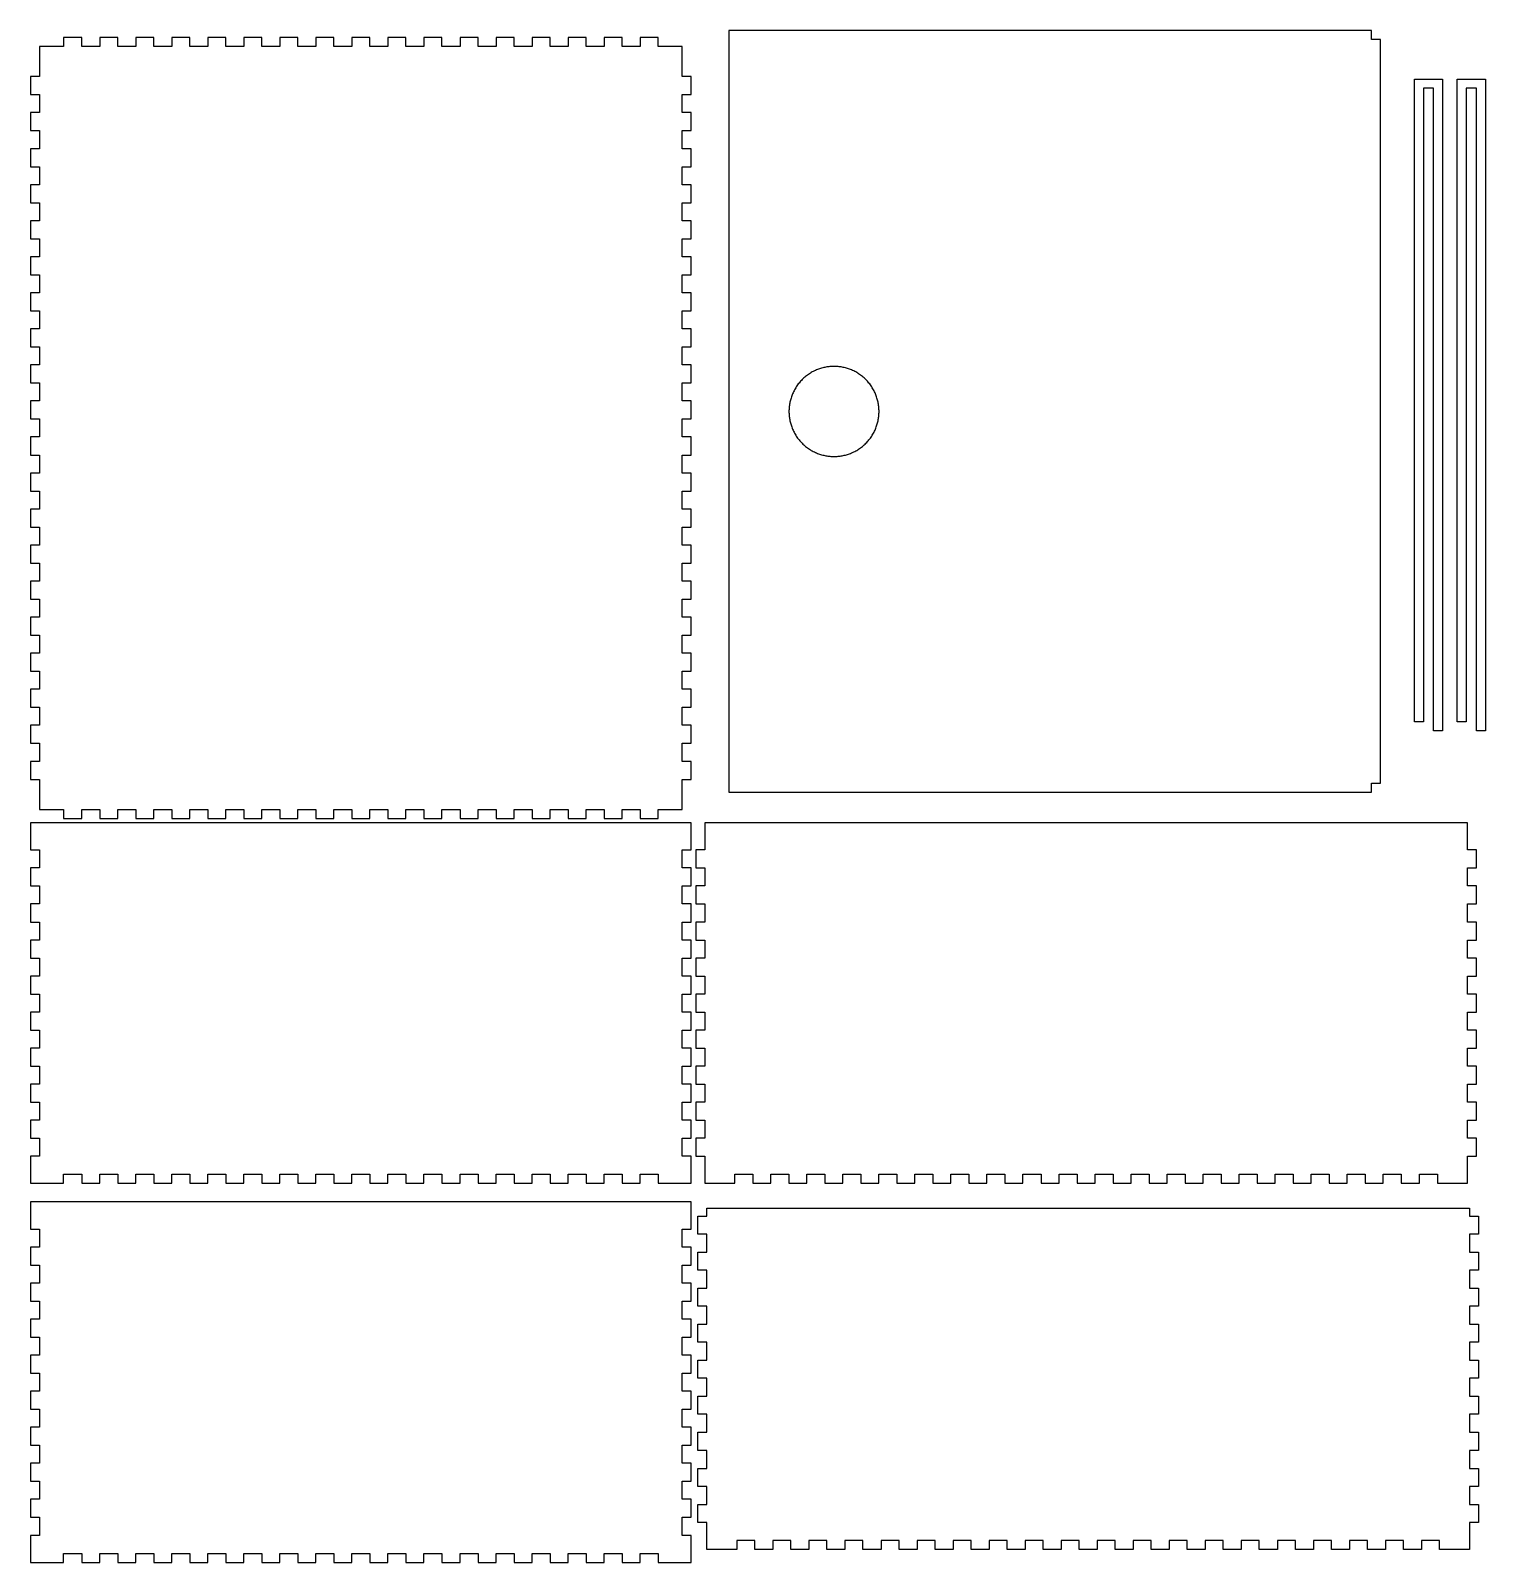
# Model space of a CAD drawing. Header units: millimetres. Extents: x 0 to 484, y 0 to 510.
import ezdxf

# ---------------------------------------------------------------- set-up
doc = ezdxf.new("R2010")
doc.units = ezdxf.units.MM
doc.layers.add('260 220 120', color=16, linetype='Continuous', true_color=0x7d0000)

msp = doc.modelspace()

# ---------------------------------------------------------------- linework, layer by layer
at = {"layer": '260 220 120'}
for points in [[(449.56, 259.42), (449.56, 507.03), (446.56, 507.03), (446.56, 510.02), (232.56, 510.02), (232.56, 256.43), (446.56, 256.43), (446.56, 259.42)], [(463.85, 490.87), (463.85, 279.87), (460.85, 279.87), (460.85, 493.87), (470.25, 493.87), (470.25, 276.87), (467.25, 276.87), (467.25, 490.87)], [(478.09, 490.87), (478.09, 279.87), (475.09, 279.87), (475.09, 493.87), (484.49, 493.87), (484.49, 276.87), (481.49, 276.87), (481.49, 490.87)], [(225.21, 115.3), (225.21, 117.9), (479.21, 117.9), (479.21, 115.3), (482.21, 115.3), (482.21, 109.3), (479.21, 109.3), (479.21, 103.3), (482.21, 103.3), (482.21, 97.3), (479.21, 97.3), (479.21, 91.3), (482.21, 91.3), (482.21, 85.3), (479.21, 85.3), (479.21, 79.3), (482.21, 79.3), (482.21, 73.3), (479.21, 73.3), (479.21, 67.3), (482.21, 67.3), (482.21, 61.3), (479.21, 61.3), (479.21, 55.3), (482.21, 55.3), (482.21, 49.3), (479.21, 49.3), (479.21, 43.3), (482.21, 43.3), (482.21, 37.3), (479.21, 37.3), (479.21, 31.3), (482.21, 31.3), (482.21, 25.3), (479.21, 25.3), (479.21, 19.3), (482.21, 19.3), (482.21, 13.3), (479.21, 13.3), (479.21, 4.3), (469.21, 4.3), (469.21, 7.3), (463.21, 7.3), (463.21, 4.3), (457.21, 4.3), (457.21, 7.3), (451.22, 7.3), (451.22, 4.3), (445.21, 4.3), (445.21, 7.3), (439.21, 7.3), (439.21, 4.3), (433.21, 4.3), (433.21, 7.3), (427.21, 7.3), (427.21, 4.3), (421.22, 4.3), (421.22, 7.3), (415.21, 7.3), (415.21, 4.3), (409.21, 4.3), (409.21, 7.3), (403.21, 7.3), (403.21, 4.3), (397.21, 4.3), (397.21, 7.3), (391.22, 7.3), (391.22, 4.3), (385.21, 4.3), (385.21, 7.3), (379.21, 7.3), (379.21, 4.3), (373.21, 4.3), (373.21, 7.3), (367.21, 7.3), (367.21, 4.3), (361.21, 4.3), (361.21, 7.3), (355.21, 7.3), (355.21, 4.3), (349.21, 4.3), (349.21, 7.3), (343.21, 7.3), (343.21, 4.3), (337.21, 4.3), (337.21, 7.3), (331.21, 7.3), (331.21, 4.3), (325.21, 4.3), (325.21, 7.3), (319.21, 7.3), (319.21, 4.3), (313.21, 4.3), (313.21, 7.3), (307.21, 7.3), (307.21, 4.3), (301.21, 4.3), (301.21, 7.3), (295.21, 7.3), (295.21, 4.3), (289.21, 4.3), (289.21, 7.3), (283.21, 7.3), (283.21, 4.3), (277.21, 4.3), (277.21, 7.3), (271.21, 7.3), (271.21, 4.3), (265.21, 4.3), (265.21, 7.3), (259.21, 7.3), (259.21, 4.3), (253.21, 4.3), (253.21, 7.3), (247.21, 7.3), (247.21, 4.3), (241.21, 4.3), (241.21, 7.3), (235.21, 7.3), (235.21, 4.3), (225.21, 4.3), (225.21, 13.3), (222.21, 13.3), (222.21, 19.3), (225.21, 19.3), (225.21, 25.3), (222.21, 25.3), (222.21, 31.3), (225.21, 31.3), (225.21, 37.3), (222.21, 37.3), (222.21, 43.3), (225.21, 43.3), (225.21, 49.3), (222.21, 49.3), (222.21, 55.3), (225.21, 55.3), (225.21, 61.3), (222.21, 61.3), (222.21, 67.3), (225.21, 67.3), (225.21, 73.3), (222.21, 73.3), (222.21, 79.3), (225.21, 79.3), (225.21, 85.3), (222.21, 85.3), (222.21, 91.3), (225.21, 91.3), (225.21, 97.3), (222.21, 97.3), (222.21, 103.3), (225.21, 103.3), (225.21, 109.3), (222.21, 109.3), (222.21, 115.3)]]:
    msp.add_lwpolyline(points, close=True, dxfattribs=at)
at = {"layer": '260 220 120', "color": 0}
for points in [[(3, 250.72), (11, 250.72), (11, 247.72), (17, 247.72), (17, 250.72), (23, 250.72), (23, 247.72), (29, 247.72), (29, 250.72), (35, 250.72), (35, 247.72), (41, 247.72), (41, 250.72), (47, 250.72), (47, 247.72), (53, 247.72), (53, 250.72), (59, 250.72), (59, 247.72), (65, 247.72), (65, 250.72), (71, 250.72), (71, 247.72), (77, 247.72), (77, 250.72), (83, 250.72), (83, 247.72), (89, 247.72), (89, 250.72), (95, 250.72), (95, 247.72), (101, 247.72), (101, 250.72), (107, 250.72), (107, 247.72), (113, 247.72), (113, 250.72), (119, 250.72), (119, 247.72), (125, 247.72), (125, 250.72), (131, 250.72), (131, 247.72), (137, 247.72), (137, 250.72), (143, 250.72), (143, 247.72), (149, 247.72), (149, 250.72), (155, 250.72), (155, 247.72), (161, 247.72), (161, 250.72), (167, 250.72), (167, 247.72), (173, 247.72), (173, 250.72), (179, 250.72), (179, 247.72), (185, 247.72), (185, 250.72), (191, 250.72), (191, 247.72), (197, 247.72), (197, 250.72), (203, 250.72), (203, 247.72), (209, 247.72), (209, 250.72), (217, 250.72), (217, 260.72), (220, 260.72), (220, 266.72), (217, 266.72), (217, 272.72), (220, 272.72), (220, 278.72), (217, 278.72), (217, 284.72), (220, 284.72), (220, 290.72), (217, 290.72), (217, 296.72), (220, 296.72), (220, 302.72), (217, 302.72), (217, 308.72), (220, 308.72), (220, 314.72), (217, 314.72), (217, 320.72), (220, 320.72), (220, 326.72), (217, 326.72), (217, 332.72), (220, 332.72), (220, 338.72), (217, 338.72), (217, 344.72), (220, 344.72), (220, 350.72), (217, 350.72), (217, 356.72), (220, 356.72), (220, 362.72), (217, 362.72), (217, 368.72), (220, 368.72), (220, 374.72), (217, 374.72), (217, 380.72), (220, 380.72), (220, 386.72), (217, 386.72), (217, 392.72), (220, 392.72), (220, 398.72), (217, 398.72), (217, 404.72), (220, 404.72), (220, 410.72), (217, 410.72), (217, 416.72), (220, 416.72), (220, 422.72), (217, 422.72), (217, 428.72), (220, 428.72), (220, 434.72), (217, 434.72), (217, 440.72), (220, 440.72), (220, 446.72), (217, 446.72), (217, 452.72), (220, 452.72), (220, 458.72), (217, 458.72), (217, 464.72), (220, 464.72), (220, 470.72), (217, 470.72), (217, 476.72), (220, 476.72), (220, 482.72), (217, 482.72), (217, 488.72), (220, 488.72), (220, 494.72), (217, 494.72), (217, 504.72), (209, 504.72), (209, 507.72), (203, 507.72), (203, 504.72), (197, 504.72), (197, 507.72), (191, 507.72), (191, 504.72), (185, 504.72), (185, 507.72), (179, 507.72), (179, 504.72), (173, 504.72), (173, 507.72), (167, 507.72), (167, 504.72), (161, 504.72), (161, 507.72), (155, 507.72), (155, 504.72), (149, 504.72), (149, 507.72), (143, 507.72), (143, 504.72), (137, 504.72), (137, 507.72), (131, 507.72), (131, 504.72), (125, 504.72), (125, 507.72), (119, 507.72), (119, 504.72), (113, 504.72), (113, 507.72), (107, 507.72), (107, 504.72), (101, 504.72), (101, 507.72), (95, 507.72), (95, 504.72), (89, 504.72), (89, 507.72), (83, 507.72), (83, 504.72), (77, 504.72), (77, 507.72), (71, 507.72), (71, 504.72), (65, 504.72), (65, 507.72), (59, 507.72), (59, 504.72), (53, 504.72), (53, 507.72), (47, 507.72), (47, 504.72), (41, 504.72), (41, 507.72), (35, 507.72), (35, 504.72), (29, 504.72), (29, 507.72), (23, 507.72), (23, 504.72), (17, 504.72), (17, 507.72), (11, 507.72), (11, 504.72), (3, 504.72), (3, 494.72), (0, 494.72), (0, 488.72), (3, 488.72), (3, 482.72), (0, 482.72), (0, 476.72), (3, 476.72), (3, 470.72), (0, 470.72), (0, 464.72), (3, 464.72), (3, 458.72), (0, 458.72), (0, 452.72), (3, 452.72), (3, 446.72), (0, 446.72), (0, 440.72), (3, 440.72), (3, 434.72), (0, 434.72), (0, 428.72), (3, 428.72), (3, 422.72), (0, 422.72), (0, 416.72), (3, 416.72), (3, 410.72), (0, 410.72), (0, 404.72), (3, 404.72), (3, 398.72), (0, 398.72), (0, 392.72), (3, 392.72), (3, 386.72), (0, 386.72), (0, 380.72), (3, 380.72), (3, 374.72), (0, 374.72), (0, 368.72), (3, 368.72), (3, 362.72), (0, 362.72), (0, 356.72), (3, 356.72), (3, 350.72), (0, 350.72), (0, 344.72), (3, 344.72), (3, 338.72), (0, 338.72), (0, 332.72), (3, 332.72), (3, 326.72), (0, 326.72), (0, 320.72), (3, 320.72), (3, 314.72), (0, 314.72), (0, 308.72), (3, 308.72), (3, 302.72), (0, 302.72), (0, 296.72), (3, 296.72), (3, 290.72), (0, 290.72), (0, 284.72), (3, 284.72), (3, 278.72), (0, 278.72), (0, 272.72), (3, 272.72), (3, 266.72), (0, 266.72), (0, 260.72), (3, 260.72)], [(3, 126.22), (11, 126.22), (11, 129.22), (17, 129.22), (17, 126.22), (23, 126.22), (23, 129.22), (29, 129.22), (29, 126.22), (35, 126.22), (35, 129.22), (41, 129.22), (41, 126.22), (47, 126.22), (47, 129.22), (53, 129.22), (53, 126.22), (59, 126.22), (59, 129.22), (65, 129.22), (65, 126.22), (71, 126.22), (71, 129.22), (77, 129.22), (77, 126.22), (83, 126.22), (83, 129.22), (89, 129.22), (89, 126.22), (95, 126.22), (95, 129.22), (101, 129.22), (101, 126.22), (107, 126.22), (107, 129.22), (113, 129.22), (113, 126.22), (119, 126.22), (119, 129.22), (125, 129.22), (125, 126.22), (131, 126.22), (131, 129.22), (137, 129.22), (137, 126.22), (143, 126.22), (143, 129.22), (149, 129.22), (149, 126.22), (155, 126.22), (155, 129.22), (161, 129.22), (161, 126.22), (167, 126.22), (167, 129.22), (173, 129.22), (173, 126.22), (179, 126.22), (179, 129.22), (185, 129.22), (185, 126.22), (191, 126.22), (191, 129.22), (197, 129.22), (197, 126.22), (203, 126.22), (203, 129.22), (209, 129.22), (209, 126.22), (217, 126.22), (220, 126.22), (220, 135.22), (217, 135.22), (217, 141.22), (220, 141.22), (220, 147.22), (217, 147.22), (217, 153.22), (220, 153.22), (220, 159.22), (217, 159.22), (217, 165.22), (220, 165.22), (220, 171.22), (217, 171.22), (217, 177.22), (220, 177.22), (220, 183.22), (217, 183.22), (217, 189.22), (220, 189.22), (220, 195.22), (217, 195.22), (217, 201.22), (220, 201.22), (220, 207.22), (217, 207.22), (217, 213.22), (220, 213.22), (220, 219.22), (217, 219.22), (217, 225.22), (220, 225.22), (220, 231.22), (217, 231.22), (217, 237.22), (220, 237.22), (220, 246.22), (217, 246.22), (3, 246.22), (0, 246.22), (0, 237.22), (3, 237.22), (3, 231.22), (0, 231.22), (0, 225.22), (3, 225.22), (3, 219.22), (0, 219.22), (0, 213.22), (3, 213.22), (3, 207.22), (0, 207.22), (0, 201.22), (3, 201.22), (3, 195.22), (0, 195.22), (0, 189.22), (3, 189.22), (3, 183.22), (0, 183.22), (0, 177.22), (3, 177.22), (3, 171.22), (0, 171.22), (0, 165.22), (3, 165.22), (3, 159.22), (0, 159.22), (0, 153.22), (3, 153.22), (3, 147.22), (0, 147.22), (0, 141.22), (3, 141.22), (3, 135.22), (0, 135.22), (0, 126.22)], [(224.5, 126.22), (234.5, 126.22), (234.5, 129.22), (240.5, 129.22), (240.5, 126.22), (246.5, 126.22), (246.5, 129.22), (252.5, 129.22), (252.5, 126.22), (258.5, 126.22), (258.5, 129.22), (264.5, 129.22), (264.5, 126.22), (270.5, 126.22), (270.5, 129.22), (276.5, 129.22), (276.5, 126.22), (282.5, 126.22), (282.5, 129.22), (288.5, 129.22), (288.5, 126.22), (294.5, 126.22), (294.5, 129.22), (300.5, 129.22), (300.5, 126.22), (306.5, 126.22), (306.5, 129.22), (312.5, 129.22), (312.5, 126.22), (318.5, 126.22), (318.5, 129.22), (324.5, 129.22), (324.5, 126.22), (330.5, 126.22), (330.5, 129.22), (336.5, 129.22), (336.5, 126.22), (342.5, 126.22), (342.5, 129.22), (348.5, 129.22), (348.5, 126.22), (354.5, 126.22), (354.5, 129.22), (360.5, 129.22), (360.5, 126.22), (366.5, 126.22), (366.5, 129.22), (372.5, 129.22), (372.5, 126.22), (378.5, 126.22), (378.5, 129.22), (384.5, 129.22), (384.5, 126.22), (390.5, 126.22), (390.5, 129.22), (396.5, 129.22), (396.5, 126.22), (402.5, 126.22), (402.5, 129.22), (408.5, 129.22), (408.5, 126.22), (414.5, 126.22), (414.5, 129.22), (420.5, 129.22), (420.5, 126.22), (426.5, 126.22), (426.5, 129.22), (432.5, 129.22), (432.5, 126.22), (438.5, 126.22), (438.5, 129.22), (444.5, 129.22), (444.5, 126.22), (450.5, 126.22), (450.5, 129.22), (456.5, 129.22), (456.5, 126.22), (462.5, 126.22), (462.5, 129.22), (468.5, 129.22), (468.5, 126.22), (478.5, 126.22), (478.5, 135.22), (481.5, 135.22), (481.5, 141.22), (478.5, 141.22), (478.5, 147.22), (481.5, 147.22), (481.5, 153.22), (478.5, 153.22), (478.5, 159.22), (481.5, 159.22), (481.5, 165.22), (478.5, 165.22), (478.5, 171.22), (481.5, 171.22), (481.5, 177.22), (478.5, 177.22), (478.5, 183.22), (481.5, 183.22), (481.5, 189.22), (478.5, 189.22), (478.5, 195.22), (481.5, 195.22), (481.5, 201.22), (478.5, 201.22), (478.5, 207.22), (481.5, 207.22), (481.5, 213.22), (478.5, 213.22), (478.5, 219.22), (481.5, 219.22), (481.5, 225.22), (478.5, 225.22), (478.5, 231.22), (481.5, 231.22), (481.5, 237.22), (478.5, 237.22), (478.5, 246.22), (224.5, 246.22), (224.5, 237.22), (221.5, 237.22), (221.5, 231.22), (224.5, 231.22), (224.5, 225.22), (221.5, 225.22), (221.5, 219.22), (224.5, 219.22), (224.5, 213.22), (221.5, 213.22), (221.5, 207.22), (224.5, 207.22), (224.5, 201.22), (221.5, 201.22), (221.5, 195.22), (224.5, 195.22), (224.5, 189.22), (221.5, 189.22), (221.5, 183.22), (224.5, 183.22), (224.5, 177.22), (221.5, 177.22), (221.5, 171.22), (224.5, 171.22), (224.5, 165.22), (221.5, 165.22), (221.5, 159.22), (224.5, 159.22), (224.5, 153.22), (221.5, 153.22), (221.5, 147.22), (224.5, 147.22), (224.5, 141.22), (221.5, 141.22), (221.5, 135.22), (224.5, 135.22)], [(3, 0), (11, 0), (11, 3), (17, 3), (17, 0), (23, 0), (23, 3), (29, 3), (29, 0), (35, 0), (35, 3), (41, 3), (41, 0), (47, 0), (47, 3), (53, 3), (53, 0), (59, 0), (59, 3), (65, 3), (65, 0), (71, 0), (71, 3), (77, 3), (77, 0), (83, 0), (83, 3), (89, 3), (89, 0), (95, 0), (95, 3), (101, 3), (101, 0), (107, 0), (107, 3), (113, 3), (113, 0), (119, 0), (119, 3), (125, 3), (125, 0), (131, 0), (131, 3), (137, 3), (137, 0), (143, 0), (143, 3), (149, 3), (149, 0), (155, 0), (155, 3), (161, 3), (161, 0), (167, 0), (167, 3), (173, 3), (173, 0), (179, 0), (179, 3), (185, 3), (185, 0), (191, 0), (191, 3), (197, 3), (197, 0), (203, 0), (203, 3), (209, 3), (209, 0), (217, 0), (220, 0), (220, 9), (217, 9), (217, 15), (220, 15), (220, 21), (217, 21), (217, 27), (220, 27), (220, 33), (217, 33), (217, 39), (220, 39), (220, 45), (217, 45), (217, 51), (220, 51), (220, 57), (217, 57), (217, 63), (220, 63), (220, 69), (217, 69), (217, 75), (220, 75), (220, 81), (217, 81), (217, 87), (220, 87), (220, 93), (217, 93), (217, 99), (220, 99), (220, 105), (217, 105), (217, 111), (220, 111), (220, 120), (217, 120), (3, 120), (0, 120), (0, 111), (3, 111), (3, 105), (0, 105), (0, 99), (3, 99), (3, 93), (0, 93), (0, 87), (3, 87), (3, 81), (0, 81), (0, 75), (3, 75), (3, 69), (0, 69), (0, 63), (3, 63), (3, 57), (0, 57), (0, 51), (3, 51), (3, 45), (0, 45), (0, 39), (3, 39), (3, 33), (0, 33), (0, 27), (3, 27), (3, 21), (0, 21), (0, 15), (3, 15), (3, 9), (0, 9), (0, 0)]]:
    msp.add_lwpolyline(points, close=True, dxfattribs=at)
at = {"layer": '260 220 120'}
msp.add_rational_spline([(282.56, 383.22, 116.8), (282.56, 368.22, 116.8), (267.56, 368.22, 116.8), (252.56, 368.22, 116.8), (252.56, 383.22, 116.8), (252.56, 398.22, 116.8), (267.56, 398.22, 116.8), (282.56, 398.22, 116.8), (282.56, 383.22, 116.8)], [1, 0.707106781187, 1, 0.707106781187, 1, 0.707106781187, 1, 0.707106781187, 1], degree=2, knots=[-94.24778, -94.24778, -94.24778, -70.685835, -70.685835, -47.12389, -47.12389, -23.561945, -23.561945, 0, 0, 0], dxfattribs=at)

doc.saveas('drawing.dxf')
